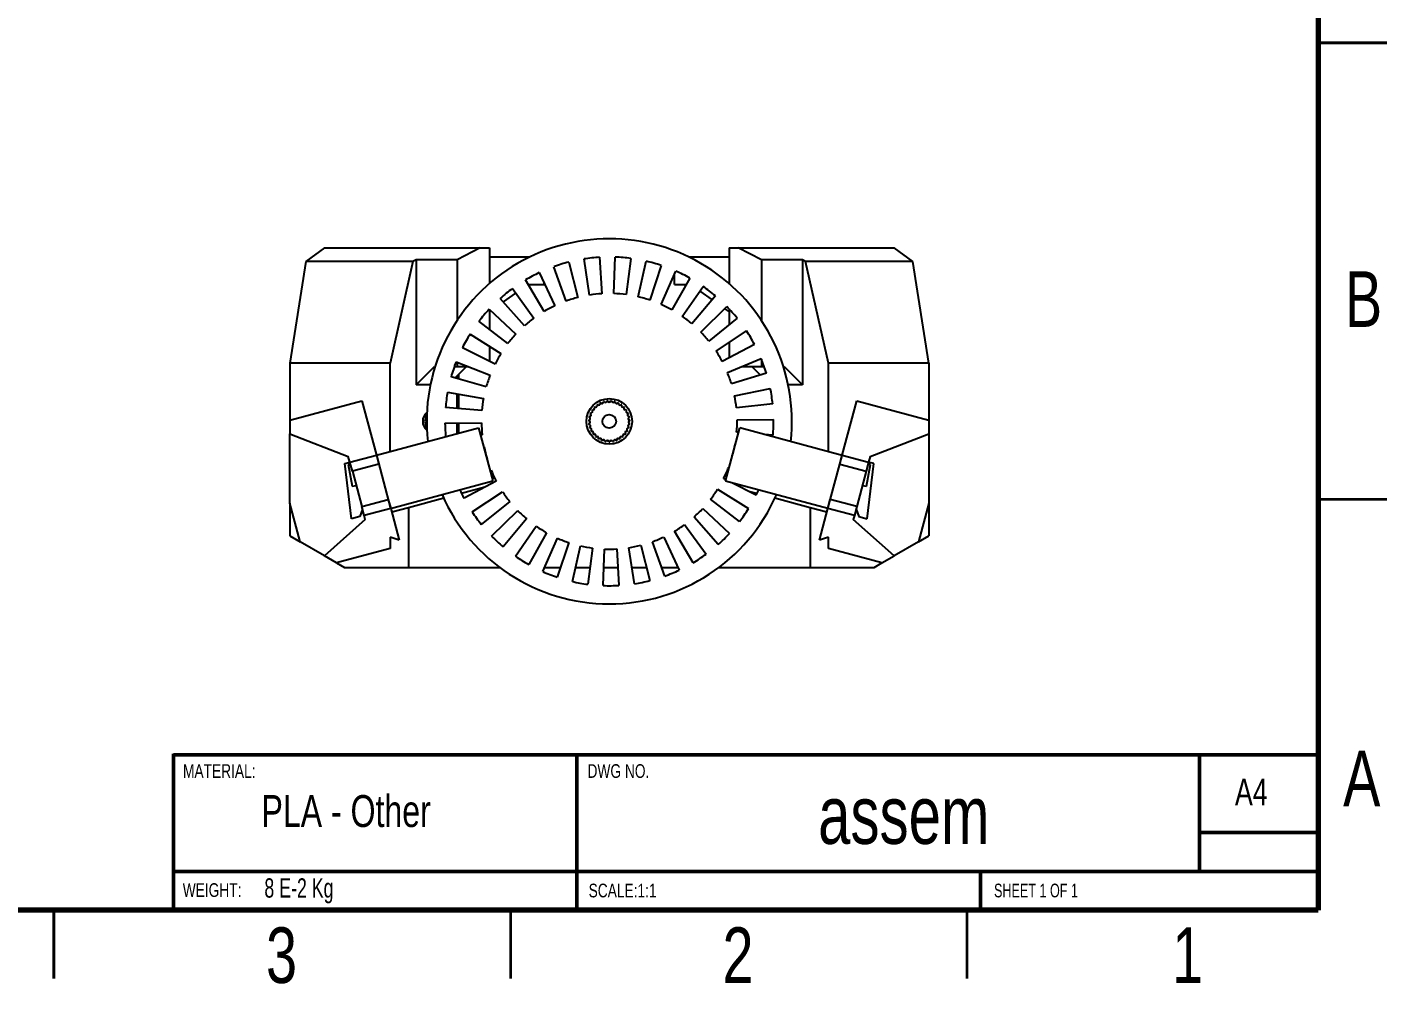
# Model space of a CAD drawing. Header units: inches. Extents: x 98 to 11594, y 76 to 8197.
# Drawn here: x 5731 to 11594, y 76 to 4201 of the extents above; entities that cross this region are included whole.
import ezdxf

# ---------------------------------------------------------------- set-up
doc = ezdxf.new("R2010")
doc.units = ezdxf.units.IN
doc.header["$MEASUREMENT"] = 0
doc.styles.add('SLDTEXTSTYLE0', font='TXT', dxfattribs={"width": 0.75})
doc.styles.add('SLDTEXTSTYLE1', font='TXT', dxfattribs={"width": 0.6875})

msp = doc.modelspace()

# ---------------------------------------------------------------- linework, layer by layer
at = {"color": 7, "linetype": 'Continuous', "lineweight": 70}
for p, q in [((11299.2, 7874), (11299.2, 393.7)), ((11299.2, 393.7), (393.7, 393.7))]:
    msp.add_line(p, q, dxfattribs=at)
at = {"color": 7, "linetype": 'Continuous', "lineweight": 35}
for p, q in [((11594.5, 4133.9), (11299.2, 4133.9)), ((11299.2, 4133.9), (11594.5, 4133.9)), ((11299.2, 2165.4), (11594.5, 2165.4)), ((5846.5, 98.4), (5846.5, 393.7)), ((5846.5, 393.7), (5846.5, 98.4)), ((7815, 393.7), (7815, 98.4)), ((9783.5, 393.7), (9783.5, 98.4))]:
    msp.add_line(p, q, dxfattribs=at)
at = {"color": 7, "linetype": 'Continuous', "lineweight": 25}
for p, q in [((7013.4, 3249.4), (6933.1, 3191.1)), ((7013.4, 3249.4), (7685.4, 3249.4)), ((7685.4, 3249.4), (7585.4, 3198)), ((7685.4, 3249.4), (7724.6, 3249.4)), ((7724.6, 3249.4), (7724.6, 3210.1)), ((8758.5, 3249.4), (8797.7, 3249.4)), ((8758.5, 3249.4), (8758.5, 3210.1)), ((8897.7, 3198), (8797.7, 3249.4)), ((8797.7, 3249.4), (9469.7, 3249.4)), ((9550, 3191.1), (9469.7, 3249.4)), ((6933.1, 3191.1), (6863.6, 2752.3)), ((7395.1, 3191.1), (6933.1, 3191.1)), ((7395.1, 3191.1), (7296.8, 2752.3)), ((7408.6, 3198), (7395.1, 3191.1)), ((7585.4, 3198), (7408.6, 3198)), ((7408.6, 3198), (7408.6, 2658.9)), ((7585.4, 3198), (7585.4, 2936.7)), ((7898.3, 3210.1), (7724.6, 3210.1)), ((8055.4, 3020.2), (8002.3, 3168.4)), ((8066.7, 3188.2), (8105.6, 3035.5)), ((8157, 3046), (8132.8, 3201.7)), ((8199.9, 3208.8), (8209.1, 3051.6)), ((8261.6, 3052.2), (8267.3, 3209.6)), ((8334.5, 3203.9), (8313.9, 3047.8)), ((8365.5, 3038.5), (8400.9, 3191.9)), ((8465.8, 3173.6), (8416, 3024.3)), ((8758.5, 3210.1), (8584.8, 3210.1)), ((9074.5, 3198), (8897.7, 3198)), ((8897.7, 3198), (8897.7, 2936.7)), ((9088.1, 3191.1), (9074.5, 3198)), ((9074.5, 3198), (9074.5, 2658.9)), ((9550, 3191.1), (9088.1, 3191.1)), ((9186.3, 2752.3), (9088.1, 3191.1)), ((9619.5, 2752.3), (9550, 3191.1)), ((7960.6, 2975.6), (7880.3, 3111.1)), ((7939.9, 3142.7), (8007, 3000.2)), ((8464.9, 3005.3), (8528.7, 3149.3)), ((8589, 3119.1), (8511.8, 2981.8)), ((8522.3, 3091.9), (8522.3, 3134.8)), ((7784.8, 3016.6), (7838.2, 3054.6)), ((7824, 3074), (7916.8, 2946.7)), ((7891.7, 3091.9), (7960.9, 3091.9)), ((7960.9, 3091.9), (7960.9, 3098.2)), ((8522.3, 3091.9), (8573.7, 3091.9)), ((8556.2, 2953.9), (8646.1, 3083.2)), ((8632.4, 3063.5), (8685.6, 3025.7)), ((7876, 2913.9), (7771.5, 3031.7)), ((8699.6, 3042.2), (8597.8, 2922)), ((8636.2, 2886.2), (8748.9, 2996.2)), ((7804.5, 2837.2), (7679.6, 2933.2)), ((7723.2, 2984.6), (7838.4, 2877.2)), ((7724.6, 2973.8), (7730.4, 2977.9)), ((7724.6, 2973.8), (7724.6, 2898.6)), ((8793.6, 2945.7), (8671, 2847)), ((8739.7, 2987.2), (8758.5, 2973.8)), ((8758.5, 2973.8), (8758.5, 2917.4)), ((7641.1, 2877.8), (7774.6, 2794.1)), ((8701.9, 2804.6), (8833.4, 2891.2)), ((7748.8, 2748.4), (7608.1, 2819)), ((7724.6, 2825.4), (7724.6, 2760.6)), ((8867.8, 2833.2), (8728.6, 2759.5)), ((8758.5, 2841.9), (8758.5, 2775.3)), ((7580.7, 2757.4), (7727.6, 2700.5)), ((8750.9, 2712), (8896.5, 2772.2)), ((8897.7, 2769.2), (8897.7, 2737.6)), ((7296.8, 2752.3), (6863.6, 2752.3)), ((6863.6, 2752.3), (6863.6, 2505.9)), ((7296.8, 2371.5), (7296.8, 2752.3)), ((7408.6, 2658.9), (7487.3, 2737.6)), ((7487.3, 2737.6), (7490.4, 2737.6)), ((7573.4, 2737.6), (7585.4, 2737.6)), ((7626.5, 2737.6), (7577.3, 2688.4)), ((7585.4, 2755.5), (7585.4, 2737.6)), ((7585.4, 2737.6), (7631.7, 2737.6)), ((7592, 2703), (7592, 2684.2)), ((8919.2, 2708.7), (8768.6, 2662.6)), ((8812.9, 2737.6), (8897.7, 2737.6)), ((8893.4, 2700.8), (8856.6, 2737.6)), ((8897.7, 2737.6), (8909.7, 2737.6)), ((8992.7, 2737.6), (8995.8, 2737.6)), ((8995.8, 2737.6), (9074.5, 2658.9)), ((9186.3, 2370.7), (9186.3, 2752.3)), ((9619.5, 2752.3), (9186.3, 2752.3)), ((9619.5, 2752.3), (9619.5, 2505.9)), ((7470.1, 2658.9), (7408.6, 2658.9)), ((7711, 2650.7), (7559.4, 2693.4)), ((7584.1, 2695.2), (7584.1, 2686.4)), ((8781.6, 2611.8), (8935.9, 2643.3)), ((9074.5, 2658.9), (9013.1, 2658.9)), ((6863.6, 2505.9), (7174.6, 2589.2)), ((7174.6, 2589.2), (7237.2, 2355.6)), ((7544.2, 2627.7), (7699.2, 2599.6)), ((7584.1, 2620.5), (7584.1, 2556.7)), ((7592, 2619), (7592, 2556.1)), ((9245.9, 2355.6), (9308.5, 2589.2)), ((9308.5, 2589.2), (9619.5, 2505.9)), ((7692.3, 2547.6), (7535.4, 2560.8)), ((8946.2, 2576.7), (8789.6, 2560)), ((6863.6, 2505.9), (6863.6, 2447.5)), ((7237.2, 2355.6), (7678.3, 2473.8)), ((7532.9, 2493.4), (7690.4, 2495.2)), ((7584.1, 2494), (7584.1, 2448.5)), ((7592, 2494.1), (7592, 2450.6)), ((7678.3, 2473.8), (7739.8, 2244.5)), ((8743.1, 2243.7), (8804.6, 2473)), ((8792.7, 2507.6), (8950.2, 2509.4)), ((9245.7, 2354.8), (8804.6, 2473)), ((9619.5, 2505.9), (9619.5, 2447.5)), ((6863.6, 2447.5), (7116.3, 2350.3)), ((6863.6, 2148.3), (6863.6, 2447.5)), ((7693.5, 2442.8), (7686.8, 2442.1)), ((8799.6, 2454.4), (8790.8, 2455.2)), ((8947.7, 2442), (8907.9, 2445.3)), ((9366.8, 2350.3), (9619.5, 2447.5)), ((9619.5, 2447.5), (9619.5, 2148.3)), ((7123.1, 2325), (7116.3, 2350.3)), ((7123.1, 2325), (7237.2, 2355.6)), ((7237.2, 2355.6), (7247.7, 2316.6)), ((7237.2, 2355.6), (7298.7, 2126.3)), ((7700.6, 2390.8), (7701.6, 2391)), ((8772.2, 2352.1), (8772.1, 2352.1)), ((8783.9, 2403.2), (8785.8, 2402.8)), ((9184.3, 2125.5), (9245.7, 2354.8)), ((9235.5, 2316.6), (9245.9, 2355.6)), ((9245.9, 2355.6), (9360, 2325)), ((9366.8, 2350.3), (9360, 2325)), ((7101.1, 2319.1), (7123.1, 2325)), ((7129.4, 2080.9), (7101.1, 2319.1)), ((7125.2, 2317.2), (7115.5, 2315.4)), ((7115.5, 2315.4), (7132.8, 2222.1)), ((7133.6, 2286), (7123.1, 2325)), ((7247.7, 2316.6), (7133.6, 2286)), ((7714.5, 2340.2), (7714.2, 2340.1)), ((7727.9, 2289), (7732.2, 2290.8)), ((8755.5, 2302.3), (8758.5, 2301.2)), ((9235.5, 2316.6), (9349.6, 2286)), ((9360, 2325), (9349.6, 2286)), ((9350.3, 2222.1), (9367.6, 2315.4)), ((9353.8, 2080.9), (9382, 2319.1)), ((9367.6, 2315.4), (9357.9, 2317.2)), ((9382, 2319.1), (9360, 2325)), ((7133.6, 2286), (7174.3, 2133.9)), ((7298.7, 2126.3), (7739.8, 2244.5)), ((7754.5, 2243.3), (7615.4, 2169.6)), ((7734.2, 2265.2), (7743.6, 2265.2)), ((7736.3, 2257.3), (7747.4, 2257.3)), ((8744.6, 2249.2), (8734.3, 2254.4)), ((9184.3, 2125.5), (8743.1, 2243.7)), ((8875.1, 2183.8), (8769.8, 2236.6)), ((9349.6, 2286), (9308.8, 2133.9)), ((7132.8, 2222.1), (7149.9, 2225.3)), ((7527.5, 2169.5), (7375.5, 2128.8)), ((7705, 2217.1), (7604.9, 2190.2)), ((7649.7, 2111.6), (7781.3, 2198.2)), ((8708.6, 2208.6), (8842, 2125)), ((8878.3, 2190.2), (8843.7, 2199.5)), ((9107.6, 2128.8), (8955.6, 2169.5)), ((9333.3, 2225.3), (9350.3, 2222.1)), ((6908.1, 1982.2), (6863.6, 2148.3)), ((6863.6, 2148.3), (6863.6, 2007.9)), ((7177.2, 2123.1), (7165.3, 2090.5)), ((7174.3, 2133.9), (7288.4, 2164.5)), ((7184.8, 2094.9), (7174.3, 2133.9)), ((7298.9, 2125.5), (7184.8, 2094.9)), ((7288.4, 2164.5), (7298.9, 2125.5)), ((7298.9, 2125.5), (7335.5, 1988.6)), ((7375.5, 2128.8), (7303.2, 2109.4)), ((7375.5, 2128.8), (7375.5, 1871.5)), ((7812.2, 2155.8), (7689.5, 2057.1)), ((7734.2, 2006.6), (7847, 2116.6)), ((8644.7, 2125.6), (8759.9, 2018.2)), ((8803.5, 2069.6), (8678.6, 2165.6)), ((9107.6, 2128.8), (9107.6, 1871.5)), ((9180, 2109.4), (9107.6, 2128.8)), ((9147.6, 1988.6), (9184.3, 2125.5)), ((9184.3, 2125.5), (9194.7, 2164.5)), ((9298.4, 2094.9), (9184.3, 2125.5)), ((9308.8, 2133.9), (9194.7, 2164.5)), ((9308.8, 2133.9), (9298.4, 2094.9)), ((9305.9, 2123.1), (9317.9, 2090.5)), ((9619.5, 2148.3), (9575, 1982.2)), ((9619.5, 2148.3), (9619.5, 2007.9)), ((7189.4, 2077.5), (7013.2, 1921.5)), ((7165.3, 2090.5), (7129.4, 2080.9)), ((7189.4, 2077.5), (7184.8, 2094.9)), ((7885.3, 2080.8), (7783.5, 1960.6)), ((8566.3, 2056), (8659.1, 1928.8)), ((8711.6, 1971.1), (8607.2, 2088.9)), ((9298.4, 2094.9), (9293.7, 2077.5)), ((9469.9, 1921.5), (9293.7, 2077.5)), ((9317.9, 2090.5), (9353.8, 2080.9)), ((6863.6, 2007.9), (6908.1, 1982.2)), ((7335.5, 1988.6), (7296.8, 2002.6)), ((7296.8, 2002.6), (7296.8, 1953.1)), ((7837, 1919.5), (7926.9, 2048.8)), ((7971.4, 2021), (7894.2, 1883.7)), ((7954.4, 1853.5), (8018.3, 1997.5)), ((8476.2, 2002.6), (8543.2, 1860.1)), ((8602.8, 1891.7), (8522.5, 2027.2)), ((9186.3, 2002.6), (9147.6, 1988.6)), ((9186.3, 1953.1), (9186.3, 2002.6)), ((9575, 1982.2), (9619.5, 2007.9)), ((7013.2, 1921.5), (6908.1, 1982.2)), ((7296.8, 1953.1), (7065.7, 1891.2)), ((8067.2, 1978.5), (8017.3, 1829.1)), ((8082.3, 1810.9), (8117.7, 1964.3)), ((8169.3, 1955), (8148.6, 1798.9)), ((8215.8, 1793.2), (8221.5, 1950.6)), ((8274, 1951.2), (8283.2, 1794)), ((8350.3, 1801.1), (8326.1, 1956.7)), ((8377.5, 1967.2), (8416.4, 1814.6)), ((8480.9, 1834.4), (8427.7, 1982.6)), ((9417.5, 1891.2), (9186.3, 1953.1)), ((9575, 1982.2), (9469.9, 1921.5)), ((7065.7, 1891.2), (7013.2, 1921.5)), ((7065.7, 1891.2), (7099.8, 1871.5)), ((9383.3, 1871.5), (9417.5, 1891.2)), ((9417.5, 1891.2), (9469.9, 1921.5)), ((7099.8, 1871.5), (7375.5, 1871.5)), ((7375.5, 1871.5), (7769.1, 1871.5)), ((7962.4, 1871.5), (8031.5, 1871.5)), ((8096.2, 1871.5), (8158.2, 1871.5)), ((8218.7, 1871.5), (8278.7, 1871.5)), ((8339.4, 1871.5), (8401.9, 1871.5)), ((8467.6, 1871.5), (8537.9, 1871.5)), ((8714, 1871.5), (9107.6, 1871.5)), ((9107.6, 1871.5), (9383.3, 1871.5))]:
    msp.add_line(p, q, dxfattribs=at)
at = {"color": 1, "linetype": 'Continuous', "lineweight": 25}
for p, q in [((7724.6, 3210.1), (7724.6, 3095.3)), ((8758.5, 3210.1), (8758.5, 3095.3)), ((7724.6, 2983.3), (7724.6, 2973.8)), ((8758.5, 2986.1), (8758.5, 2973.8))]:
    msp.add_line(p, q, dxfattribs=at)
at = {"color": 7, "linetype": 'Continuous', "lineweight": 50}
for p, q in [((6362.2, 1063), (6362.2, 1068.1)), ((6362.2, 393.7), (6362.2, 1063)), ((6362.2, 1063), (11299.2, 1063)), ((8102.4, 1063), (8102.4, 393.7)), ((10787.4, 561), (10787.4, 1063)), ((11299.2, 728.3), (10787.4, 728.3)), ((6362.2, 561), (11299.2, 561)), ((9842.5, 393.7), (9842.5, 561))]:
    msp.add_line(p, q, dxfattribs=at)
at = {"color": 7, "linetype": 'Continuous', "lineweight": 25, "flags": 128}
msp.add_lwpolyline([(7534.6, 2493.4), (7533.6, 2488.7), (7533.1, 2486.8)], dxfattribs=at)
at = {"color": 7, "linetype": 'Continuous', "lineweight": 25}
for radius in [98.4, 29.5]:
    msp.add_circle((8241.6, 2501.4), radius, dxfattribs=at)
for centre, radius, start, end in [((8241.6, 2501.4), 787.4, 353.64141, 186.30063), ((8241.6, 2501.4), 708.7, 104.28123, 109.73578), ((8241.6, 2501.4), 708.7, 93.37214, 98.82669), ((8241.6, 2501.4), 708.7, 82.46305, 87.9176), ((8241.6, 2501.4), 708.7, 71.55396, 77.00851), ((8241.6, 2501.4), 708.7, 115.19032, 120.64487), ((8241.6, 2501.4), 708.7, 60.64487, 66.09942), ((8241.6, 2501.4), 708.7, 126.09942, 131.55396), ((8241.6, 2501.4), 551.2, 93.37214, 98.82669), ((8241.6, 2501.4), 551.2, 82.46305, 87.9176), ((8241.6, 2501.4), 708.7, 49.73578, 55.19032), ((8241.6, 2501.4), 551.2, 115.19032, 120.64487), ((8241.6, 2501.4), 551.2, 104.28123, 109.73578), ((8241.6, 2501.4), 551.2, 71.55396, 77.00851), ((8241.6, 2501.4), 551.2, 60.64487, 66.09942), ((8241.6, 2501.4), 708.7, 38.82669, 44.28123), ((8241.6, 2501.4), 708.7, 137.00851, 142.46305), ((8241.6, 2501.4), 551.2, 126.09942, 131.55396), ((8241.6, 2501.4), 551.2, 49.73578, 55.19032), ((8241.6, 2501.4), 708.7, 147.9176, 153.37214), ((8241.6, 2501.4), 551.2, 137.00851, 142.46305), ((8241.6, 2501.4), 551.2, 38.82669, 44.28123), ((8241.6, 2501.4), 708.7, 27.9176, 33.37214), ((8241.6, 2501.4), 708.7, 158.82669, 164.28123), ((8241.6, 2501.4), 551.2, 147.9176, 153.37214), ((8241.6, 2501.4), 551.2, 27.9176, 33.37214), ((8241.6, 2501.4), 708.7, 17.00851, 22.46305), ((8241.6, 2501.4), 551.2, 158.82669, 164.28123), ((8241.6, 2501.4), 551.2, 17.00851, 22.46305), ((8241.6, 2501.4), 708.7, 6.09942, 11.55396), ((8241.6, 2501.4), 708.7, 169.73578, 175.19032), ((8241.6, 2501.4), 551.2, 169.73578, 175.19032), ((8196.1, 2577.4), 5.91, 212.76736, 28.94693), ((8241.6, 2501.4), 88.6, 114.39185, 117.03672), ((8210.4, 2584.3), 5.91, 202.48164, 18.66122), ((8241.6, 2501.4), 88.6, 104.10614, 106.751), ((8225.7, 2588.6), 5.91, 192.19593, 8.3755), ((8241.6, 2501.4), 88.6, 93.82043, 96.46529), ((8241.6, 2590), 5.91, 181.91021, 358.08979), ((8241.6, 2501.4), 88.6, 83.53471, 86.17957), ((8257.4, 2588.6), 5.91, 171.6245, 347.80407), ((8241.6, 2501.4), 88.6, 73.249, 75.89386), ((8272.7, 2584.3), 5.91, 161.33878, 337.51836), ((8241.6, 2501.4), 88.6, 62.96328, 65.60815), ((8287, 2577.4), 5.91, 151.05307, 327.23264), ((8241.6, 2501.4), 551.2, 6.09942, 11.55396), ((7486.1, 2501.4), 49.2, 128.98426, 180), ((7486.1, 2501.4), 39.4, 143.22949, 180), ((8241.6, 2501.4), 88.6, 165.82043, 168.46529), ((8157.3, 2528.8), 5.91, 253.91021, 70.08979), ((8241.6, 2501.4), 88.6, 155.53471, 158.17957), ((8163.6, 2543.4), 5.91, 243.6245, 59.80407), ((8241.6, 2501.4), 88.6, 145.249, 147.89386), ((8172.3, 2556.6), 5.91, 233.33878, 49.51836), ((8241.6, 2501.4), 88.6, 134.96328, 137.60815), ((8183.3, 2568.1), 5.91, 223.05307, 39.23264), ((8241.6, 2501.4), 88.6, 124.67757, 127.32243), ((8241.6, 2501.4), 88.6, 52.67757, 55.32243), ((8299.8, 2568.1), 5.91, 140.76736, 316.94693), ((8241.6, 2501.4), 88.6, 42.39185, 45.03672), ((8310.8, 2556.6), 5.91, 130.48164, 306.66122), ((8319.6, 2543.4), 5.91, 120.19593, 296.3755), ((8241.6, 2501.4), 88.6, 32.10614, 34.751), ((8325.8, 2528.8), 5.91, 109.91021, 286.08979), ((8241.6, 2501.4), 88.6, 21.82043, 24.46529), ((8241.6, 2501.4), 88.6, 11.53471, 14.17957), ((7486.1, 2501.4), 49.2, 180, 231.01574), ((7486.1, 2501.4), 39.4, 180, 216.77051), ((8241.6, 2501.4), 708.7, 180.64487, 185.32522), ((8241.6, 2501.4), 551.2, 180.64487, 186.09942), ((8241.6, 2501.4), 88.6, 176.10614, 178.751), ((8153.1, 2497.4), 5.91, 274.48164, 90.66122), ((8153.8, 2513.3), 5.91, 264.19593, 80.3755), ((8241.6, 2501.4), 88.6, 186.39185, 189.03672), ((8155.2, 2481.7), 5.91, 284.76736, 100.94693), ((8241.6, 2501.4), 88.6, 196.67757, 199.32243), ((8160.1, 2466.6), 5.91, 295.05307, 111.23264), ((8323, 2466.6), 5.91, 68.76736, 244.94693), ((8327.9, 2481.7), 5.91, 79.05307, 255.23264), ((8329.3, 2513.3), 5.91, 99.6245, 275.80407), ((8330.1, 2497.4), 5.91, 89.33878, 265.51836), ((8241.6, 2501.4), 88.6, 340.67757, 343.32243), ((8241.6, 2501.4), 88.6, 350.96328, 353.60815), ((8241.6, 2501.4), 88.6, 1.249, 3.89386), ((8241.6, 2501.4), 551.2, 355.19032, 0.64487), ((8241.6, 2501.4), 708.7, 355.19032, 0.64487), ((8241.6, 2501.4), 88.6, 206.96328, 209.60815), ((8167.6, 2452.6), 5.91, 305.33878, 121.51836), ((8241.6, 2501.4), 88.6, 217.249, 219.89386), ((8177.5, 2440.2), 5.91, 315.6245, 131.80407), ((8241.6, 2501.4), 88.6, 227.53471, 230.17957), ((8189.5, 2429.7), 5.91, 325.91021, 142.08979), ((8241.6, 2501.4), 88.6, 237.82043, 240.46529), ((8203.1, 2421.6), 5.91, 336.19593, 152.3755), ((8241.6, 2501.4), 88.6, 248.10614, 250.751), ((8218, 2416), 5.91, 346.48164, 162.66122), ((8241.6, 2501.4), 88.6, 258.39185, 261.03672), ((8233.6, 2413.2), 5.91, 356.76736, 172.94693), ((8241.6, 2501.4), 88.6, 268.67757, 271.32243), ((8249.5, 2413.2), 5.91, 7.05307, 183.23264), ((8241.6, 2501.4), 88.6, 278.96328, 281.60815), ((8265.1, 2416), 5.91, 17.33878, 193.51836), ((8241.6, 2501.4), 88.6, 289.249, 291.89386), ((8280, 2421.6), 5.91, 27.6245, 203.80407), ((8241.6, 2501.4), 88.6, 299.53471, 302.17957), ((8293.6, 2429.7), 5.91, 37.91021, 214.08979), ((8241.6, 2501.4), 88.6, 309.82043, 312.46529), ((8305.6, 2440.2), 5.91, 48.19593, 224.3755), ((8241.6, 2501.4), 88.6, 320.10614, 322.751), ((8315.5, 2452.6), 5.91, 58.48164, 234.66122), ((8241.6, 2501.4), 88.6, 330.39185, 333.03672), ((8241.6, 2501.4), 551.2, 191.55396, 197.00851), ((8241.6, 2501.4), 551.2, 344.28123, 349.73578), ((8241.6, 2501.4), 551.2, 202.46305, 207.9176), ((8241.6, 2501.4), 551.2, 333.37214, 338.82669), ((8241.6, 2501.4), 787.4, 203.64141, 336.30063), ((8241.6, 2501.4), 708.7, 204.61021, 207.9176), ((8241.6, 2501.4), 551.2, 213.37214, 218.82669), ((8241.6, 2501.4), 551.2, 322.46305, 327.9176), ((8241.6, 2501.4), 708.7, 333.37214, 335.32522), ((8241.6, 2501.4), 708.7, 213.37214, 218.82669), ((8241.6, 2501.4), 551.2, 224.28123, 229.73578), ((8241.6, 2501.4), 551.2, 311.55396, 317.00851), ((8241.6, 2501.4), 708.7, 322.46305, 327.9176), ((8241.6, 2501.4), 551.2, 300.64487, 306.09942), ((8241.6, 2501.4), 708.7, 224.28123, 229.73578), ((8241.6, 2501.4), 551.2, 235.19032, 240.64487), ((8241.6, 2501.4), 551.2, 246.09942, 251.55396), ((8241.6, 2501.4), 551.2, 289.73578, 295.19032), ((8241.6, 2501.4), 708.7, 311.55396, 317.00851), ((8241.6, 2501.4), 551.2, 257.00851, 262.46305), ((8241.6, 2501.4), 551.2, 267.9176, 273.37214), ((8241.6, 2501.4), 551.2, 278.82669, 284.28123), ((8241.6, 2501.4), 708.7, 235.19032, 240.64487), ((8241.6, 2501.4), 708.7, 300.64487, 306.09942), ((8241.6, 2501.4), 708.7, 246.09942, 251.55396), ((8241.6, 2501.4), 708.7, 289.73578, 295.19032), ((8241.6, 2501.4), 708.7, 257.00851, 262.46305), ((8241.6, 2501.4), 708.7, 267.9176, 273.37214), ((8241.6, 2501.4), 708.7, 278.82669, 284.28123)]:
    msp.add_arc(centre, radius, start, end, dxfattribs=at)

# ---------------------------------------------------------------- texts
at = {"color": 7, "linetype": 'Continuous', "lineweight": 0}
for s, insert, char_height, attachment_point, style in [('B', (11494.2, 3148.6), 240, 2, 'SLDTEXTSTYLE0'), ('A', (11486.5, 1081.7), 240, 2, 'SLDTEXTSTYLE0'), ('MATERIAL:', (6403.4, 1023.1), 59.06, 1, 'SLDTEXTSTYLE0'), ('DWG NO.', (8147.8, 1023.1), 59.06, 1, 'SLDTEXTSTYLE0'), ('A4', (10939.8, 960.9), 114.58, 1, 'SLDTEXTSTYLE0'), ('PLA - Other', (6742, 889.9), 137.795, 1, 'SLDTEXTSTYLE0'), ('assem', (9511.5, 929.4), 250, 2, 'SLDTEXTSTYLE0'), ('8 E-2 Kg', (6754.3, 531), 83.33, 1, 'SLDTEXTSTYLE1'), ('WEIGHT:', (6402.3, 509.8), 59, 1, 'SLDTEXTSTYLE0'), ('SCALE:1:1', (8152.5, 507.9), 59.06, 1, 'SLDTEXTSTYLE0'), ('SHEET 1 OF 1', (9900.7, 507.9), 59.055, 1, 'SLDTEXTSTYLE1'), ('3', (6828.3, 319.4), 240, 2, 'SLDTEXTSTYLE0'), ('2', (8796.8, 319.4), 240, 2, 'SLDTEXTSTYLE0'), ('1', (10735.8, 319.4), 240, 2, 'SLDTEXTSTYLE0')]:
    msp.add_mtext(s, dxfattribs=dict(at, insert=insert, char_height=char_height, attachment_point=attachment_point, style=style))

doc.saveas('drawing.dxf')
